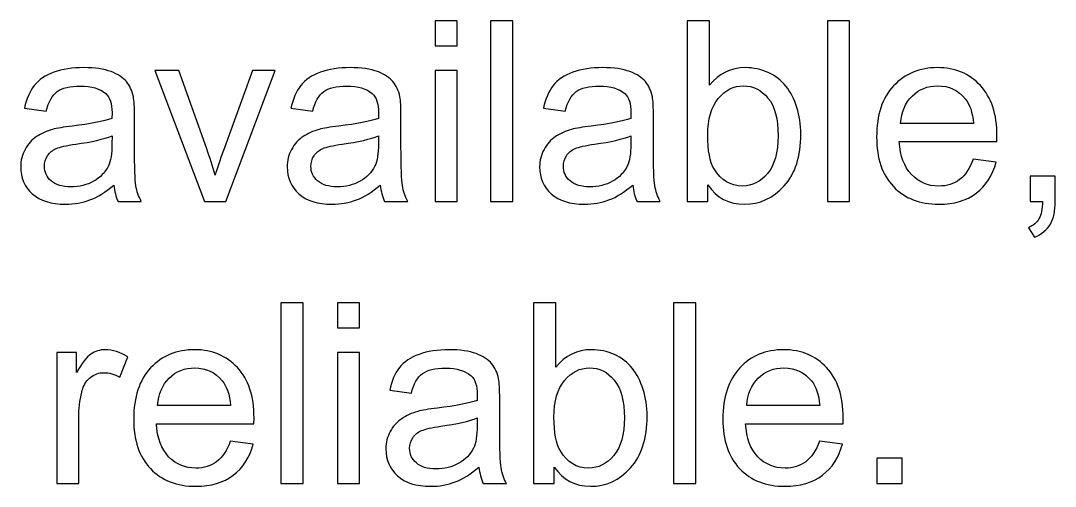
# Model space of a CAD drawing. Header units: millimetres. Extents: x 198 to 2323, y -968 to 148.
# Drawn here: x 742.9 to 847, y -947.5 to -900.7 of the extents above; entities that cross this region are included whole.
import ezdxf

# ---------------------------------------------------------------- set-up
doc = ezdxf.new("R2010")
doc.units = ezdxf.units.MM
doc.header["$MEASUREMENT"] = 0
doc.layers.add('Layer 1', color=7, linetype='Continuous')

msp = doc.modelspace()

# ---------------------------------------------------------------- linework, layer by layer
at = {"layer": 'Layer 1', "color": 250}
for points, knots in [([(784.5838, -903.2235), (784.5838, -903.2235), (784.5838, -900.6835), (784.5838, -900.6835), (784.5838, -900.6835), (786.819, -900.6835), (786.819, -900.6835), (786.819, -900.6835), (786.819, -903.2235), (786.819, -903.2235), (786.819, -903.2235), (784.5838, -903.2235), (784.5838, -903.2235)], [0, 0, 0, 0, 0.25, 0.25, 0.25, 0.5, 0.5, 0.5, 0.75, 0.75, 0.75, 1, 1, 1, 1]), ([(790.176, -918.8699), (790.176, -918.8699), (790.176, -900.6835), (790.176, -900.6835), (790.176, -900.6835), (792.4112, -900.6835), (792.4112, -900.6835), (792.4112, -900.6835), (792.4112, -918.8699), (792.4112, -918.8699), (792.4112, -918.8699), (790.176, -918.8699), (790.176, -918.8699)], [0, 0, 0, 0, 0.25, 0.25, 0.25, 0.5, 0.5, 0.5, 0.75, 0.75, 0.75, 1, 1, 1, 1]), ([(812.0538, -918.8699), (812.0538, -918.8699), (809.971, -918.8699), (809.971, -918.8699), (809.971, -918.8699), (809.971, -900.6835), (809.971, -900.6835), (809.971, -900.6835), (812.2062, -900.6835), (812.2062, -900.6835), (812.2062, -900.6835), (812.2062, -907.1732), (812.2062, -907.1732), (813.1502, -905.9963), (814.3525, -905.4079), (815.8172, -905.4079), (816.6258, -905.4079), (817.3963, -905.5688), (818.1202, -905.8947), (818.8441, -906.2207), (819.4367, -906.6821), (819.9066, -907.2706), (820.3723, -907.8632), (820.7406, -908.5744), (821.0031, -909.4084), (821.2698, -910.2381), (821.401, -911.1314), (821.401, -912.0796), (821.401, -914.3318), (820.8422, -916.0759), (819.7288, -917.3036), (818.6112, -918.5355), (817.2735, -919.1493), (815.7114, -919.1493), (814.1578, -919.1493), (812.9386, -918.5016), (812.0538, -917.2104), (812.0538, -917.2104), (812.0538, -918.8699), (812.0538, -918.8699)], [0, 0, 0, 0, 0.07692308, 0.07692308, 0.07692308, 0.15384615, 0.15384615, 0.15384615, 0.23076923, 0.23076923, 0.23076923, 0.30769231, 0.30769231, 0.30769231, 0.38461538, 0.38461538, 0.38461538, 0.46153846, 0.46153846, 0.46153846, 0.53846154, 0.53846154, 0.53846154, 0.61538462, 0.61538462, 0.61538462, 0.69230769, 0.69230769, 0.69230769, 0.76923077, 0.76923077, 0.76923077, 0.84615385, 0.84615385, 0.84615385, 0.92307692, 0.92307692, 0.92307692, 1, 1, 1, 1]), ([(824.0722, -918.8699), (824.0722, -918.8699), (824.0722, -900.6835), (824.0722, -900.6835), (824.0722, -900.6835), (826.3074, -900.6835), (826.3074, -900.6835), (826.3074, -900.6835), (826.3074, -918.8699), (826.3074, -918.8699), (826.3074, -918.8699), (824.0722, -918.8699), (824.0722, -918.8699)], [0, 0, 0, 0, 0.25, 0.25, 0.25, 0.5, 0.5, 0.5, 0.75, 0.75, 0.75, 1, 1, 1, 1]), ([(752.2412, -917.2189), (751.4115, -917.9259), (750.6114, -918.4212), (749.8451, -918.7133), (749.0789, -919.0054), (748.2576, -919.1493), (747.3771, -919.1493), (745.9293, -919.1493), (744.8159, -918.7979), (744.037, -918.091), (743.2581, -917.3882), (742.8686, -916.4865), (742.8686, -915.3901), (742.8686, -914.7466), (743.0168, -914.1582), (743.3089, -913.6248), (743.6052, -913.0914), (743.9904, -912.6681), (744.4646, -912.3463), (744.9429, -912.0246), (745.4763, -911.7791), (746.0732, -911.614), (746.5135, -911.4997), (747.1781, -911.3896), (748.0629, -911.2795), (749.8663, -911.0679), (751.1998, -910.8096), (752.0507, -910.5133), (752.0592, -910.2085), (752.0634, -910.0138), (752.0634, -909.9333), (752.0634, -909.0274), (751.8517, -908.3882), (751.4284, -908.0156), (750.8569, -907.5119), (750.006, -907.2621), (748.8799, -907.2621), (747.8258, -907.2621), (747.0469, -907.4484), (746.5474, -907.8167), (746.0436, -908.185), (745.6753, -908.8369), (745.434, -909.7767), (745.434, -909.7767), (743.2496, -909.4719), (743.2496, -909.4719), (743.4486, -908.5363), (743.7745, -907.7786), (744.2317, -907.2028), (744.6889, -906.6271), (745.3493, -906.1868), (746.2129, -905.8736), (747.0723, -905.5645), (748.0756, -905.4079), (749.2101, -905.4079), (750.3362, -905.4079), (751.2548, -905.5391), (751.9618, -905.8058), (752.6645, -906.0725), (753.1852, -906.4027), (753.5154, -906.8049), (753.8456, -907.2071), (754.0785, -907.7151), (754.2139, -908.3289), (754.2859, -908.7099), (754.324, -909.3957), (754.324, -910.3821), (754.324, -910.3821), (754.324, -913.3454), (754.324, -913.3454), (754.324, -915.4155), (754.3706, -916.7236), (754.4637, -917.2782), (754.5526, -917.8327), (754.7389, -918.3619), (755.0098, -918.8699), (755.0098, -918.8699), (752.673, -918.8699), (752.673, -918.8699), (752.4486, -918.4), (752.3047, -917.8497), (752.2412, -917.2189)], [0, 0, 0, 0, 0.03703704, 0.03703704, 0.03703704, 0.07407407, 0.07407407, 0.07407407, 0.11111111, 0.11111111, 0.11111111, 0.14814815, 0.14814815, 0.14814815, 0.18518519, 0.18518519, 0.18518519, 0.22222222, 0.22222222, 0.22222222, 0.25925926, 0.25925926, 0.25925926, 0.2962963, 0.2962963, 0.2962963, 0.33333333, 0.33333333, 0.33333333, 0.37037037, 0.37037037, 0.37037037, 0.40740741, 0.40740741, 0.40740741, 0.44444444, 0.44444444, 0.44444444, 0.48148148, 0.48148148, 0.48148148, 0.51851852, 0.51851852, 0.51851852, 0.55555556, 0.55555556, 0.55555556, 0.59259259, 0.59259259, 0.59259259, 0.62962963, 0.62962963, 0.62962963, 0.66666667, 0.66666667, 0.66666667, 0.7037037, 0.7037037, 0.7037037, 0.74074074, 0.74074074, 0.74074074, 0.77777778, 0.77777778, 0.77777778, 0.81481481, 0.81481481, 0.81481481, 0.85185185, 0.85185185, 0.85185185, 0.88888889, 0.88888889, 0.88888889, 0.92592593, 0.92592593, 0.92592593, 0.96296296, 0.96296296, 0.96296296, 1, 1, 1, 1]), ([(761.3598, -918.8699), (761.3598, -918.8699), (756.3856, -905.6873), (756.3856, -905.6873), (756.3856, -905.6873), (758.7774, -905.6873), (758.7774, -905.6873), (758.7774, -905.6873), (761.5968, -913.5825), (761.5968, -913.5825), (761.9016, -914.4334), (762.1853, -915.3181), (762.4435, -916.2368), (762.6425, -915.5425), (762.9176, -914.7085), (763.2775, -913.7306), (763.2775, -913.7306), (766.2069, -905.6873), (766.2069, -905.6873), (766.2069, -905.6873), (768.5014, -905.6873), (768.5014, -905.6873), (768.5014, -905.6873), (763.5103, -918.8699), (763.5103, -918.8699), (763.5103, -918.8699), (761.3598, -918.8699), (761.3598, -918.8699)], [0, 0, 0, 0, 0.11111111, 0.11111111, 0.11111111, 0.22222222, 0.22222222, 0.22222222, 0.33333333, 0.33333333, 0.33333333, 0.44444444, 0.44444444, 0.44444444, 0.55555556, 0.55555556, 0.55555556, 0.66666667, 0.66666667, 0.66666667, 0.77777778, 0.77777778, 0.77777778, 0.88888889, 0.88888889, 0.88888889, 1, 1, 1, 1]), ([(779.0678, -917.2189), (778.2381, -917.9259), (777.438, -918.4212), (776.6717, -918.7133), (775.9055, -919.0054), (775.0842, -919.1493), (774.2037, -919.1493), (772.7559, -919.1493), (771.6425, -918.7979), (770.8636, -918.091), (770.0847, -917.3882), (769.6952, -916.4865), (769.6952, -915.3901), (769.6952, -914.7466), (769.8434, -914.1582), (770.1355, -913.6248), (770.4318, -913.0914), (770.817, -912.6681), (771.2912, -912.3463), (771.7695, -912.0246), (772.3029, -911.7791), (772.8998, -911.614), (773.3401, -911.4997), (774.0047, -911.3896), (774.8895, -911.2795), (776.6929, -911.0679), (778.0264, -910.8096), (778.8773, -910.5133), (778.8858, -910.2085), (778.89, -910.0138), (778.89, -909.9333), (778.89, -909.0274), (778.6783, -908.3882), (778.255, -908.0156), (777.6835, -907.5119), (776.8326, -907.2621), (775.7065, -907.2621), (774.6524, -907.2621), (773.8735, -907.4484), (773.374, -907.8167), (772.8702, -908.185), (772.5019, -908.8369), (772.2606, -909.7767), (772.2606, -909.7767), (770.0762, -909.4719), (770.0762, -909.4719), (770.2752, -908.5363), (770.6011, -907.7786), (771.0583, -907.2028), (771.5155, -906.6271), (772.1759, -906.1868), (773.0395, -905.8736), (773.8989, -905.5645), (774.9022, -905.4079), (776.0367, -905.4079), (777.1628, -905.4079), (778.0814, -905.5391), (778.7884, -905.8058), (779.4911, -906.0725), (780.0118, -906.4027), (780.342, -906.8049), (780.6722, -907.2071), (780.9051, -907.7151), (781.0405, -908.3289), (781.1125, -908.7099), (781.1506, -909.3957), (781.1506, -910.3821), (781.1506, -910.3821), (781.1506, -913.3454), (781.1506, -913.3454), (781.1506, -915.4155), (781.1972, -916.7236), (781.2903, -917.2782), (781.3792, -917.8327), (781.5655, -918.3619), (781.8364, -918.8699), (781.8364, -918.8699), (779.4996, -918.8699), (779.4996, -918.8699), (779.2752, -918.4), (779.1313, -917.8497), (779.0678, -917.2189)], [0, 0, 0, 0, 0.03703704, 0.03703704, 0.03703704, 0.07407407, 0.07407407, 0.07407407, 0.11111111, 0.11111111, 0.11111111, 0.14814815, 0.14814815, 0.14814815, 0.18518519, 0.18518519, 0.18518519, 0.22222222, 0.22222222, 0.22222222, 0.25925926, 0.25925926, 0.25925926, 0.2962963, 0.2962963, 0.2962963, 0.33333333, 0.33333333, 0.33333333, 0.37037037, 0.37037037, 0.37037037, 0.40740741, 0.40740741, 0.40740741, 0.44444444, 0.44444444, 0.44444444, 0.48148148, 0.48148148, 0.48148148, 0.51851852, 0.51851852, 0.51851852, 0.55555556, 0.55555556, 0.55555556, 0.59259259, 0.59259259, 0.59259259, 0.62962963, 0.62962963, 0.62962963, 0.66666667, 0.66666667, 0.66666667, 0.7037037, 0.7037037, 0.7037037, 0.74074074, 0.74074074, 0.74074074, 0.77777778, 0.77777778, 0.77777778, 0.81481481, 0.81481481, 0.81481481, 0.85185185, 0.85185185, 0.85185185, 0.88888889, 0.88888889, 0.88888889, 0.92592593, 0.92592593, 0.92592593, 0.96296296, 0.96296296, 0.96296296, 1, 1, 1, 1]), ([(784.5838, -918.8699), (784.5838, -918.8699), (784.5838, -905.6873), (784.5838, -905.6873), (784.5838, -905.6873), (786.819, -905.6873), (786.819, -905.6873), (786.819, -905.6873), (786.819, -918.8699), (786.819, -918.8699), (786.819, -918.8699), (784.5838, -918.8699), (784.5838, -918.8699)], [0, 0, 0, 0, 0.25, 0.25, 0.25, 0.5, 0.5, 0.5, 0.75, 0.75, 0.75, 1, 1, 1, 1]), ([(804.4804, -917.2189), (803.6507, -917.9259), (802.8506, -918.4212), (802.0843, -918.7133), (801.3181, -919.0054), (800.4968, -919.1493), (799.6163, -919.1493), (798.1685, -919.1493), (797.0551, -918.7979), (796.2762, -918.091), (795.4973, -917.3882), (795.1078, -916.4865), (795.1078, -915.3901), (795.1078, -914.7466), (795.256, -914.1582), (795.5481, -913.6248), (795.8444, -913.0914), (796.2296, -912.6681), (796.7038, -912.3463), (797.1821, -912.0246), (797.7155, -911.7791), (798.3124, -911.614), (798.7527, -911.4997), (799.4173, -911.3896), (800.3021, -911.2795), (802.1055, -911.0679), (803.439, -910.8096), (804.2899, -910.5133), (804.2984, -910.2085), (804.3026, -910.0138), (804.3026, -909.9333), (804.3026, -909.0274), (804.0909, -908.3882), (803.6676, -908.0156), (803.0961, -907.5119), (802.2452, -907.2621), (801.1191, -907.2621), (800.065, -907.2621), (799.2861, -907.4484), (798.7866, -907.8167), (798.2828, -908.185), (797.9145, -908.8369), (797.6732, -909.7767), (797.6732, -909.7767), (795.4888, -909.4719), (795.4888, -909.4719), (795.6878, -908.5363), (796.0137, -907.7786), (796.4709, -907.2028), (796.9281, -906.6271), (797.5885, -906.1868), (798.4521, -905.8736), (799.3115, -905.5645), (800.3148, -905.4079), (801.4493, -905.4079), (802.5754, -905.4079), (803.494, -905.5391), (804.201, -905.8058), (804.9037, -906.0725), (805.4244, -906.4027), (805.7546, -906.8049), (806.0848, -907.2071), (806.3177, -907.7151), (806.4531, -908.3289), (806.5251, -908.7099), (806.5632, -909.3957), (806.5632, -910.3821), (806.5632, -910.3821), (806.5632, -913.3454), (806.5632, -913.3454), (806.5632, -915.4155), (806.6098, -916.7236), (806.7029, -917.2782), (806.7918, -917.8327), (806.9781, -918.3619), (807.249, -918.8699), (807.249, -918.8699), (804.9122, -918.8699), (804.9122, -918.8699), (804.6878, -918.4), (804.5439, -917.8497), (804.4804, -917.2189)], [0, 0, 0, 0, 0.03703704, 0.03703704, 0.03703704, 0.07407407, 0.07407407, 0.07407407, 0.11111111, 0.11111111, 0.11111111, 0.14814815, 0.14814815, 0.14814815, 0.18518519, 0.18518519, 0.18518519, 0.22222222, 0.22222222, 0.22222222, 0.25925926, 0.25925926, 0.25925926, 0.2962963, 0.2962963, 0.2962963, 0.33333333, 0.33333333, 0.33333333, 0.37037037, 0.37037037, 0.37037037, 0.40740741, 0.40740741, 0.40740741, 0.44444444, 0.44444444, 0.44444444, 0.48148148, 0.48148148, 0.48148148, 0.51851852, 0.51851852, 0.51851852, 0.55555556, 0.55555556, 0.55555556, 0.59259259, 0.59259259, 0.59259259, 0.62962963, 0.62962963, 0.62962963, 0.66666667, 0.66666667, 0.66666667, 0.7037037, 0.7037037, 0.7037037, 0.74074074, 0.74074074, 0.74074074, 0.77777778, 0.77777778, 0.77777778, 0.81481481, 0.81481481, 0.81481481, 0.85185185, 0.85185185, 0.85185185, 0.88888889, 0.88888889, 0.88888889, 0.92592593, 0.92592593, 0.92592593, 0.96296296, 0.96296296, 0.96296296, 1, 1, 1, 1]), ([(838.7576, -914.6027), (838.7576, -914.6027), (841.069, -914.9075), (841.069, -914.9075), (840.7092, -916.2495), (840.0361, -917.2951), (839.0539, -918.0359), (838.0718, -918.7768), (836.8187, -919.1493), (835.2905, -919.1493), (833.3686, -919.1493), (831.8446, -918.5566), (830.7185, -917.3713), (829.5924, -916.1902), (829.0294, -914.5265), (829.0294, -912.3887), (829.0294, -910.1789), (829.5967, -908.4601), (830.7354, -907.2409), (831.8742, -906.0175), (833.3516, -905.4079), (835.1677, -905.4079), (836.9246, -905.4079), (838.3597, -906.0048), (839.473, -907.2028), (840.5864, -908.4009), (841.1452, -910.0857), (841.1452, -912.2574), (841.1452, -912.3887), (841.141, -912.5876), (841.1325, -912.8501), (841.1325, -912.8501), (831.3154, -912.8501), (831.3154, -912.8501), (831.4001, -914.2937), (831.8065, -915.4028), (832.5431, -916.169), (833.2754, -916.9353), (834.1941, -917.3205), (835.2905, -917.3205), (836.1075, -917.3205), (836.806, -917.1046), (837.3818, -916.6728), (837.9617, -916.241), (838.4189, -915.551), (838.7576, -914.6027)], [0, 0, 0, 0, 0.06666667, 0.06666667, 0.06666667, 0.13333333, 0.13333333, 0.13333333, 0.2, 0.2, 0.2, 0.26666667, 0.26666667, 0.26666667, 0.33333333, 0.33333333, 0.33333333, 0.4, 0.4, 0.4, 0.46666667, 0.46666667, 0.46666667, 0.53333333, 0.53333333, 0.53333333, 0.6, 0.6, 0.6, 0.66666667, 0.66666667, 0.66666667, 0.73333333, 0.73333333, 0.73333333, 0.8, 0.8, 0.8, 0.86666667, 0.86666667, 0.86666667, 0.93333333, 0.93333333, 0.93333333, 1, 1, 1, 1]), ([(812.0284, -912.1812), (812.0284, -913.756), (812.2443, -914.8948), (812.6719, -915.5975), (813.3746, -916.7448), (814.3229, -917.3205), (815.5209, -917.3205), (816.4988, -917.3205), (817.3412, -916.8972), (818.0482, -916.0505), (818.7594, -915.2038), (819.115, -913.9423), (819.115, -912.2659), (819.115, -910.5472), (818.7763, -909.2814), (818.0948, -908.4644), (817.4132, -907.6473), (816.5877, -907.2367), (815.6225, -907.2367), (814.6446, -907.2367), (813.8022, -907.66), (813.0952, -908.5067), (812.384, -909.3534), (812.0284, -910.5768), (812.0284, -912.1812)], [0, 0, 0, 0, 0.125, 0.125, 0.125, 0.25, 0.25, 0.25, 0.375, 0.375, 0.375, 0.5, 0.5, 0.5, 0.625, 0.625, 0.625, 0.75, 0.75, 0.75, 0.875, 0.875, 0.875, 1, 1, 1, 1]), ([(831.4424, -911.0213), (831.4424, -911.0213), (838.783, -911.0213), (838.783, -911.0213), (838.6856, -909.9122), (838.402, -909.0824), (837.9406, -908.5279), (837.2336, -907.6685), (836.3107, -907.2367), (835.1804, -907.2367), (834.156, -907.2367), (833.2966, -907.5796), (832.5981, -908.2654), (831.9038, -908.9512), (831.5186, -909.8698), (831.4424, -911.0213)], [0, 0, 0, 0, 0.2, 0.2, 0.2, 0.4, 0.4, 0.4, 0.6, 0.6, 0.6, 0.8, 0.8, 0.8, 1, 1, 1, 1]), ([(752.0634, -912.2659), (751.2506, -912.5961), (750.0314, -912.8755), (748.4058, -913.1041), (747.4829, -913.2353), (746.831, -913.3835), (746.45, -913.5486), (746.069, -913.7137), (745.7769, -913.955), (745.5695, -914.2683), (745.362, -914.5858), (745.2562, -914.9371), (745.2562, -915.3266), (745.2562, -915.915), (745.4806, -916.4103), (745.9335, -916.804), (746.3865, -917.1977), (747.0469, -917.3967), (747.9147, -917.3967), (748.7741, -917.3967), (749.5403, -917.2104), (750.2134, -916.8337), (750.8823, -916.4611), (751.3776, -915.9489), (751.6909, -915.3012), (751.9322, -914.7974), (752.0507, -914.0566), (752.0507, -913.0787), (752.0507, -913.0787), (752.0634, -912.2659), (752.0634, -912.2659)], [0, 0, 0, 0, 0.1, 0.1, 0.1, 0.2, 0.2, 0.2, 0.3, 0.3, 0.3, 0.4, 0.4, 0.4, 0.5, 0.5, 0.5, 0.6, 0.6, 0.6, 0.7, 0.7, 0.7, 0.8, 0.8, 0.8, 0.9, 0.9, 0.9, 1, 1, 1, 1]), ([(778.89, -912.2659), (778.0772, -912.5961), (776.858, -912.8755), (775.2324, -913.1041), (774.3095, -913.2353), (773.6576, -913.3835), (773.2766, -913.5486), (772.8956, -913.7137), (772.6035, -913.955), (772.3961, -914.2683), (772.1886, -914.5858), (772.0828, -914.9371), (772.0828, -915.3266), (772.0828, -915.915), (772.3072, -916.4103), (772.7601, -916.804), (773.2131, -917.1977), (773.8735, -917.3967), (774.7413, -917.3967), (775.6007, -917.3967), (776.3669, -917.2104), (777.04, -916.8337), (777.7089, -916.4611), (778.2042, -915.9489), (778.5175, -915.3012), (778.7588, -914.7974), (778.8773, -914.0566), (778.8773, -913.0787), (778.8773, -913.0787), (778.89, -912.2659), (778.89, -912.2659)], [0, 0, 0, 0, 0.1, 0.1, 0.1, 0.2, 0.2, 0.2, 0.3, 0.3, 0.3, 0.4, 0.4, 0.4, 0.5, 0.5, 0.5, 0.6, 0.6, 0.6, 0.7, 0.7, 0.7, 0.8, 0.8, 0.8, 0.9, 0.9, 0.9, 1, 1, 1, 1]), ([(804.3026, -912.2659), (803.4898, -912.5961), (802.2706, -912.8755), (800.645, -913.1041), (799.7221, -913.2353), (799.0702, -913.3835), (798.6892, -913.5486), (798.3082, -913.7137), (798.0161, -913.955), (797.8087, -914.2683), (797.6012, -914.5858), (797.4954, -914.9371), (797.4954, -915.3266), (797.4954, -915.915), (797.7198, -916.4103), (798.1727, -916.804), (798.6257, -917.1977), (799.2861, -917.3967), (800.1539, -917.3967), (801.0133, -917.3967), (801.7795, -917.2104), (802.4526, -916.8337), (803.1215, -916.4611), (803.6168, -915.9489), (803.9301, -915.3012), (804.1714, -914.7974), (804.2899, -914.0566), (804.2899, -913.0787), (804.2899, -913.0787), (804.3026, -912.2659), (804.3026, -912.2659)], [0, 0, 0, 0, 0.1, 0.1, 0.1, 0.2, 0.2, 0.2, 0.3, 0.3, 0.3, 0.4, 0.4, 0.4, 0.5, 0.5, 0.5, 0.6, 0.6, 0.6, 0.7, 0.7, 0.7, 0.8, 0.8, 0.8, 0.9, 0.9, 0.9, 1, 1, 1, 1]), ([(844.4768, -918.8699), (844.4768, -918.8699), (844.4768, -916.3299), (844.4768, -916.3299), (844.4768, -916.3299), (847.0168, -916.3299), (847.0168, -916.3299), (847.0168, -916.3299), (847.0168, -918.8699), (847.0168, -918.8699), (847.0168, -919.8055), (846.8517, -920.5632), (846.5173, -921.139), (846.1871, -921.7147), (845.6579, -922.1634), (844.934, -922.4767), (844.934, -922.4767), (844.3244, -921.5115), (844.3244, -921.5115), (844.7985, -921.3041), (845.1457, -920.9993), (845.3658, -920.6013), (845.5902, -920.1992), (845.7172, -919.6234), (845.7426, -918.8699), (845.7426, -918.8699), (844.4768, -918.8699), (844.4768, -918.8699)], [0, 0, 0, 0, 0.11111111, 0.11111111, 0.11111111, 0.22222222, 0.22222222, 0.22222222, 0.33333333, 0.33333333, 0.33333333, 0.44444444, 0.44444444, 0.44444444, 0.55555556, 0.55555556, 0.55555556, 0.66666667, 0.66666667, 0.66666667, 0.77777778, 0.77777778, 0.77777778, 0.88888889, 0.88888889, 0.88888889, 1, 1, 1, 1]), ([(769.0558, -947.246), (769.0558, -947.246), (769.0558, -929.0596), (769.0558, -929.0596), (769.0558, -929.0596), (771.291, -929.0596), (771.291, -929.0596), (771.291, -929.0596), (771.291, -947.246), (771.291, -947.246), (771.291, -947.246), (769.0558, -947.246), (769.0558, -947.246)], [0, 0, 0, 0, 0.25, 0.25, 0.25, 0.5, 0.5, 0.5, 0.75, 0.75, 0.75, 1, 1, 1, 1]), ([(774.7496, -931.5996), (774.7496, -931.5996), (774.7496, -929.0596), (774.7496, -929.0596), (774.7496, -929.0596), (776.9848, -929.0596), (776.9848, -929.0596), (776.9848, -929.0596), (776.9848, -931.5996), (776.9848, -931.5996), (776.9848, -931.5996), (774.7496, -931.5996), (774.7496, -931.5996)], [0, 0, 0, 0, 0.25, 0.25, 0.25, 0.5, 0.5, 0.5, 0.75, 0.75, 0.75, 1, 1, 1, 1]), ([(796.5766, -947.246), (796.5766, -947.246), (794.4938, -947.246), (794.4938, -947.246), (794.4938, -947.246), (794.4938, -929.0596), (794.4938, -929.0596), (794.4938, -929.0596), (796.729, -929.0596), (796.729, -929.0596), (796.729, -929.0596), (796.729, -935.5493), (796.729, -935.5493), (797.673, -934.3724), (798.8753, -933.784), (800.34, -933.784), (801.1486, -933.784), (801.9191, -933.9449), (802.643, -934.2708), (803.3669, -934.5968), (803.9595, -935.0582), (804.4294, -935.6467), (804.8951, -936.2393), (805.2634, -936.9505), (805.5259, -937.7845), (805.7926, -938.6142), (805.9238, -939.5075), (805.9238, -940.4557), (805.9238, -942.7079), (805.365, -944.452), (804.2516, -945.6797), (803.134, -946.9116), (801.7963, -947.5254), (800.2342, -947.5254), (798.6806, -947.5254), (797.4614, -946.8777), (796.5766, -945.5865), (796.5766, -945.5865), (796.5766, -947.246), (796.5766, -947.246)], [0, 0, 0, 0, 0.07692308, 0.07692308, 0.07692308, 0.15384615, 0.15384615, 0.15384615, 0.23076923, 0.23076923, 0.23076923, 0.30769231, 0.30769231, 0.30769231, 0.38461538, 0.38461538, 0.38461538, 0.46153846, 0.46153846, 0.46153846, 0.53846154, 0.53846154, 0.53846154, 0.61538462, 0.61538462, 0.61538462, 0.69230769, 0.69230769, 0.69230769, 0.76923077, 0.76923077, 0.76923077, 0.84615385, 0.84615385, 0.84615385, 0.92307692, 0.92307692, 0.92307692, 1, 1, 1, 1]), ([(808.595, -947.246), (808.595, -947.246), (808.595, -929.0596), (808.595, -929.0596), (808.595, -929.0596), (810.8302, -929.0596), (810.8302, -929.0596), (810.8302, -929.0596), (810.8302, -947.246), (810.8302, -947.246), (810.8302, -947.246), (808.595, -947.246), (808.595, -947.246)], [0, 0, 0, 0, 0.25, 0.25, 0.25, 0.5, 0.5, 0.5, 0.75, 0.75, 0.75, 1, 1, 1, 1]), ([(746.4964, -947.246), (746.4964, -947.246), (746.4964, -934.0634), (746.4964, -934.0634), (746.4964, -934.0634), (748.503, -934.0634), (748.503, -934.0634), (748.503, -934.0634), (748.503, -936.0827), (748.503, -936.0827), (749.0152, -935.1471), (749.4894, -934.5291), (749.9254, -934.2327), (750.3614, -933.9322), (750.8398, -933.784), (751.3605, -933.784), (752.114, -933.784), (752.8803, -934.0211), (753.6592, -934.491), (753.6592, -934.491), (752.8633, -936.5526), (752.8633, -936.5526), (752.3215, -936.2478), (751.7796, -936.0954), (751.2377, -936.0954), (750.7509, -936.0954), (750.3149, -936.2436), (749.9296, -936.5357), (749.5444, -936.8278), (749.2692, -937.2342), (749.1041, -937.7549), (748.8544, -938.5465), (748.7316, -939.4143), (748.7316, -940.3584), (748.7316, -940.3584), (748.7316, -947.246), (748.7316, -947.246), (748.7316, -947.246), (746.4964, -947.246), (746.4964, -947.246)], [0, 0, 0, 0, 0.07692308, 0.07692308, 0.07692308, 0.15384615, 0.15384615, 0.15384615, 0.23076923, 0.23076923, 0.23076923, 0.30769231, 0.30769231, 0.30769231, 0.38461538, 0.38461538, 0.38461538, 0.46153846, 0.46153846, 0.46153846, 0.53846154, 0.53846154, 0.53846154, 0.61538462, 0.61538462, 0.61538462, 0.69230769, 0.69230769, 0.69230769, 0.76923077, 0.76923077, 0.76923077, 0.84615385, 0.84615385, 0.84615385, 0.92307692, 0.92307692, 0.92307692, 1, 1, 1, 1]), ([(763.9716, -942.9788), (763.9716, -942.9788), (766.283, -943.2836), (766.283, -943.2836), (765.9232, -944.6256), (765.2501, -945.6712), (764.2679, -946.412), (763.2858, -947.1529), (762.0327, -947.5254), (760.5045, -947.5254), (758.5826, -947.5254), (757.0586, -946.9327), (755.9325, -945.7474), (754.8064, -944.5663), (754.2434, -942.9026), (754.2434, -940.7648), (754.2434, -938.555), (754.8107, -936.8362), (755.9494, -935.617), (757.0882, -934.3936), (758.5656, -933.784), (760.3817, -933.784), (762.1386, -933.784), (763.5737, -934.3809), (764.687, -935.5789), (765.8004, -936.777), (766.3592, -938.4618), (766.3592, -940.6335), (766.3592, -940.7648), (766.355, -940.9637), (766.3465, -941.2262), (766.3465, -941.2262), (756.5294, -941.2262), (756.5294, -941.2262), (756.6141, -942.6698), (757.0205, -943.7789), (757.7571, -944.5451), (758.4894, -945.3114), (759.4081, -945.6966), (760.5045, -945.6966), (761.3215, -945.6966), (762.02, -945.4807), (762.5958, -945.0489), (763.1757, -944.6171), (763.6329, -943.9271), (763.9716, -942.9788)], [0, 0, 0, 0, 0.06666667, 0.06666667, 0.06666667, 0.13333333, 0.13333333, 0.13333333, 0.2, 0.2, 0.2, 0.26666667, 0.26666667, 0.26666667, 0.33333333, 0.33333333, 0.33333333, 0.4, 0.4, 0.4, 0.46666667, 0.46666667, 0.46666667, 0.53333333, 0.53333333, 0.53333333, 0.6, 0.6, 0.6, 0.66666667, 0.66666667, 0.66666667, 0.73333333, 0.73333333, 0.73333333, 0.8, 0.8, 0.8, 0.86666667, 0.86666667, 0.86666667, 0.93333333, 0.93333333, 0.93333333, 1, 1, 1, 1]), ([(774.7496, -947.246), (774.7496, -947.246), (774.7496, -934.0634), (774.7496, -934.0634), (774.7496, -934.0634), (776.9848, -934.0634), (776.9848, -934.0634), (776.9848, -934.0634), (776.9848, -947.246), (776.9848, -947.246), (776.9848, -947.246), (774.7496, -947.246), (774.7496, -947.246)], [0, 0, 0, 0, 0.25, 0.25, 0.25, 0.5, 0.5, 0.5, 0.75, 0.75, 0.75, 1, 1, 1, 1]), ([(789.0032, -945.595), (788.1735, -946.302), (787.3734, -946.7973), (786.6071, -947.0894), (785.8409, -947.3815), (785.0196, -947.5254), (784.1391, -947.5254), (782.6913, -947.5254), (781.5779, -947.174), (780.799, -946.4671), (780.0201, -945.7643), (779.6306, -944.8626), (779.6306, -943.7662), (779.6306, -943.1227), (779.7788, -942.5343), (780.0709, -942.0009), (780.3672, -941.4675), (780.7524, -941.0442), (781.2266, -940.7224), (781.7049, -940.4007), (782.2383, -940.1552), (782.8352, -939.9901), (783.2755, -939.8758), (783.9401, -939.7657), (784.8249, -939.6556), (786.6283, -939.444), (787.9618, -939.1857), (788.8127, -938.8894), (788.8212, -938.5846), (788.8254, -938.3899), (788.8254, -938.3094), (788.8254, -937.4035), (788.6137, -936.7643), (788.1904, -936.3917), (787.6189, -935.888), (786.768, -935.6382), (785.6419, -935.6382), (784.5878, -935.6382), (783.8089, -935.8245), (783.3094, -936.1928), (782.8056, -936.5611), (782.4373, -937.213), (782.196, -938.1528), (782.196, -938.1528), (780.0116, -937.848), (780.0116, -937.848), (780.2106, -936.9124), (780.5365, -936.1547), (780.9937, -935.5789), (781.4509, -935.0032), (782.1113, -934.5629), (782.9749, -934.2497), (783.8343, -933.9406), (784.8376, -933.784), (785.9721, -933.784), (787.0982, -933.784), (788.0168, -933.9152), (788.7238, -934.1819), (789.4265, -934.4486), (789.9472, -934.7788), (790.2774, -935.181), (790.6076, -935.5832), (790.8405, -936.0912), (790.9759, -936.705), (791.0479, -937.086), (791.086, -937.7718), (791.086, -938.7582), (791.086, -938.7582), (791.086, -941.7215), (791.086, -941.7215), (791.086, -943.7916), (791.1326, -945.0997), (791.2257, -945.6543), (791.3146, -946.2088), (791.5009, -946.738), (791.7718, -947.246), (791.7718, -947.246), (789.435, -947.246), (789.435, -947.246), (789.2106, -946.7761), (789.0667, -946.2258), (789.0032, -945.595)], [0, 0, 0, 0, 0.03703704, 0.03703704, 0.03703704, 0.07407407, 0.07407407, 0.07407407, 0.11111111, 0.11111111, 0.11111111, 0.14814815, 0.14814815, 0.14814815, 0.18518519, 0.18518519, 0.18518519, 0.22222222, 0.22222222, 0.22222222, 0.25925926, 0.25925926, 0.25925926, 0.2962963, 0.2962963, 0.2962963, 0.33333333, 0.33333333, 0.33333333, 0.37037037, 0.37037037, 0.37037037, 0.40740741, 0.40740741, 0.40740741, 0.44444444, 0.44444444, 0.44444444, 0.48148148, 0.48148148, 0.48148148, 0.51851852, 0.51851852, 0.51851852, 0.55555556, 0.55555556, 0.55555556, 0.59259259, 0.59259259, 0.59259259, 0.62962963, 0.62962963, 0.62962963, 0.66666667, 0.66666667, 0.66666667, 0.7037037, 0.7037037, 0.7037037, 0.74074074, 0.74074074, 0.74074074, 0.77777778, 0.77777778, 0.77777778, 0.81481481, 0.81481481, 0.81481481, 0.85185185, 0.85185185, 0.85185185, 0.88888889, 0.88888889, 0.88888889, 0.92592593, 0.92592593, 0.92592593, 0.96296296, 0.96296296, 0.96296296, 1, 1, 1, 1]), ([(823.2804, -942.9788), (823.2804, -942.9788), (825.5918, -943.2836), (825.5918, -943.2836), (825.232, -944.6256), (824.5589, -945.6712), (823.5767, -946.412), (822.5946, -947.1529), (821.3415, -947.5254), (819.8133, -947.5254), (817.8914, -947.5254), (816.3674, -946.9327), (815.2413, -945.7474), (814.1152, -944.5663), (813.5522, -942.9026), (813.5522, -940.7648), (813.5522, -938.555), (814.1195, -936.8362), (815.2582, -935.617), (816.397, -934.3936), (817.8744, -933.784), (819.6905, -933.784), (821.4474, -933.784), (822.8825, -934.3809), (823.9958, -935.5789), (825.1092, -936.777), (825.668, -938.4618), (825.668, -940.6335), (825.668, -940.7648), (825.6638, -940.9637), (825.6553, -941.2262), (825.6553, -941.2262), (815.8382, -941.2262), (815.8382, -941.2262), (815.9229, -942.6698), (816.3293, -943.7789), (817.0659, -944.5451), (817.7982, -945.3114), (818.7169, -945.6966), (819.8133, -945.6966), (820.6303, -945.6966), (821.3288, -945.4807), (821.9046, -945.0489), (822.4845, -944.6171), (822.9417, -943.9271), (823.2804, -942.9788)], [0, 0, 0, 0, 0.06666667, 0.06666667, 0.06666667, 0.13333333, 0.13333333, 0.13333333, 0.2, 0.2, 0.2, 0.26666667, 0.26666667, 0.26666667, 0.33333333, 0.33333333, 0.33333333, 0.4, 0.4, 0.4, 0.46666667, 0.46666667, 0.46666667, 0.53333333, 0.53333333, 0.53333333, 0.6, 0.6, 0.6, 0.66666667, 0.66666667, 0.66666667, 0.73333333, 0.73333333, 0.73333333, 0.8, 0.8, 0.8, 0.86666667, 0.86666667, 0.86666667, 0.93333333, 0.93333333, 0.93333333, 1, 1, 1, 1]), ([(756.6564, -939.3974), (756.6564, -939.3974), (763.997, -939.3974), (763.997, -939.3974), (763.8996, -938.2883), (763.616, -937.4585), (763.1546, -936.904), (762.4476, -936.0446), (761.5247, -935.6128), (760.3944, -935.6128), (759.37, -935.6128), (758.5106, -935.9557), (757.8121, -936.6415), (757.1178, -937.3273), (756.7326, -938.2459), (756.6564, -939.3974)], [0, 0, 0, 0, 0.2, 0.2, 0.2, 0.4, 0.4, 0.4, 0.6, 0.6, 0.6, 0.8, 0.8, 0.8, 1, 1, 1, 1]), ([(796.5512, -940.5573), (796.5512, -942.1321), (796.7671, -943.2709), (797.1947, -943.9736), (797.8974, -945.1209), (798.8457, -945.6966), (800.0437, -945.6966), (801.0216, -945.6966), (801.864, -945.2733), (802.571, -944.4266), (803.2822, -943.5799), (803.6378, -942.3184), (803.6378, -940.642), (803.6378, -938.9233), (803.2991, -937.6575), (802.6176, -936.8405), (801.936, -936.0234), (801.1105, -935.6128), (800.1453, -935.6128), (799.1674, -935.6128), (798.325, -936.0361), (797.618, -936.8828), (796.9068, -937.7295), (796.5512, -938.9529), (796.5512, -940.5573)], [0, 0, 0, 0, 0.125, 0.125, 0.125, 0.25, 0.25, 0.25, 0.375, 0.375, 0.375, 0.5, 0.5, 0.5, 0.625, 0.625, 0.625, 0.75, 0.75, 0.75, 0.875, 0.875, 0.875, 1, 1, 1, 1]), ([(815.9652, -939.3974), (815.9652, -939.3974), (823.3058, -939.3974), (823.3058, -939.3974), (823.2084, -938.2883), (822.9248, -937.4585), (822.4634, -936.904), (821.7564, -936.0446), (820.8335, -935.6128), (819.7032, -935.6128), (818.6788, -935.6128), (817.8194, -935.9557), (817.1209, -936.6415), (816.4266, -937.3273), (816.0414, -938.2459), (815.9652, -939.3974)], [0, 0, 0, 0, 0.2, 0.2, 0.2, 0.4, 0.4, 0.4, 0.6, 0.6, 0.6, 0.8, 0.8, 0.8, 1, 1, 1, 1]), ([(788.8254, -940.642), (788.0126, -940.9722), (786.7934, -941.2516), (785.1678, -941.4802), (784.2449, -941.6114), (783.593, -941.7596), (783.212, -941.9247), (782.831, -942.0898), (782.5389, -942.3311), (782.3315, -942.6444), (782.124, -942.9619), (782.0182, -943.3132), (782.0182, -943.7027), (782.0182, -944.2911), (782.2426, -944.7864), (782.6955, -945.1801), (783.1485, -945.5738), (783.8089, -945.7728), (784.6767, -945.7728), (785.5361, -945.7728), (786.3023, -945.5865), (786.9754, -945.2098), (787.6443, -944.8372), (788.1396, -944.325), (788.4529, -943.6773), (788.6942, -943.1735), (788.8127, -942.4327), (788.8127, -941.4548), (788.8127, -941.4548), (788.8254, -940.642), (788.8254, -940.642)], [0, 0, 0, 0, 0.1, 0.1, 0.1, 0.2, 0.2, 0.2, 0.3, 0.3, 0.3, 0.4, 0.4, 0.4, 0.5, 0.5, 0.5, 0.6, 0.6, 0.6, 0.7, 0.7, 0.7, 0.8, 0.8, 0.8, 0.9, 0.9, 0.9, 1, 1, 1, 1]), ([(829.0504, -947.246), (829.0504, -947.246), (829.0504, -944.706), (829.0504, -944.706), (829.0504, -944.706), (831.5904, -944.706), (831.5904, -944.706), (831.5904, -944.706), (831.5904, -947.246), (831.5904, -947.246), (831.5904, -947.246), (829.0504, -947.246), (829.0504, -947.246)], [0, 0, 0, 0, 0.25, 0.25, 0.25, 0.5, 0.5, 0.5, 0.75, 0.75, 0.75, 1, 1, 1, 1])]:
    msp.add_open_spline(points, degree=3, knots=knots, dxfattribs=at)

doc.saveas('drawing.dxf')
